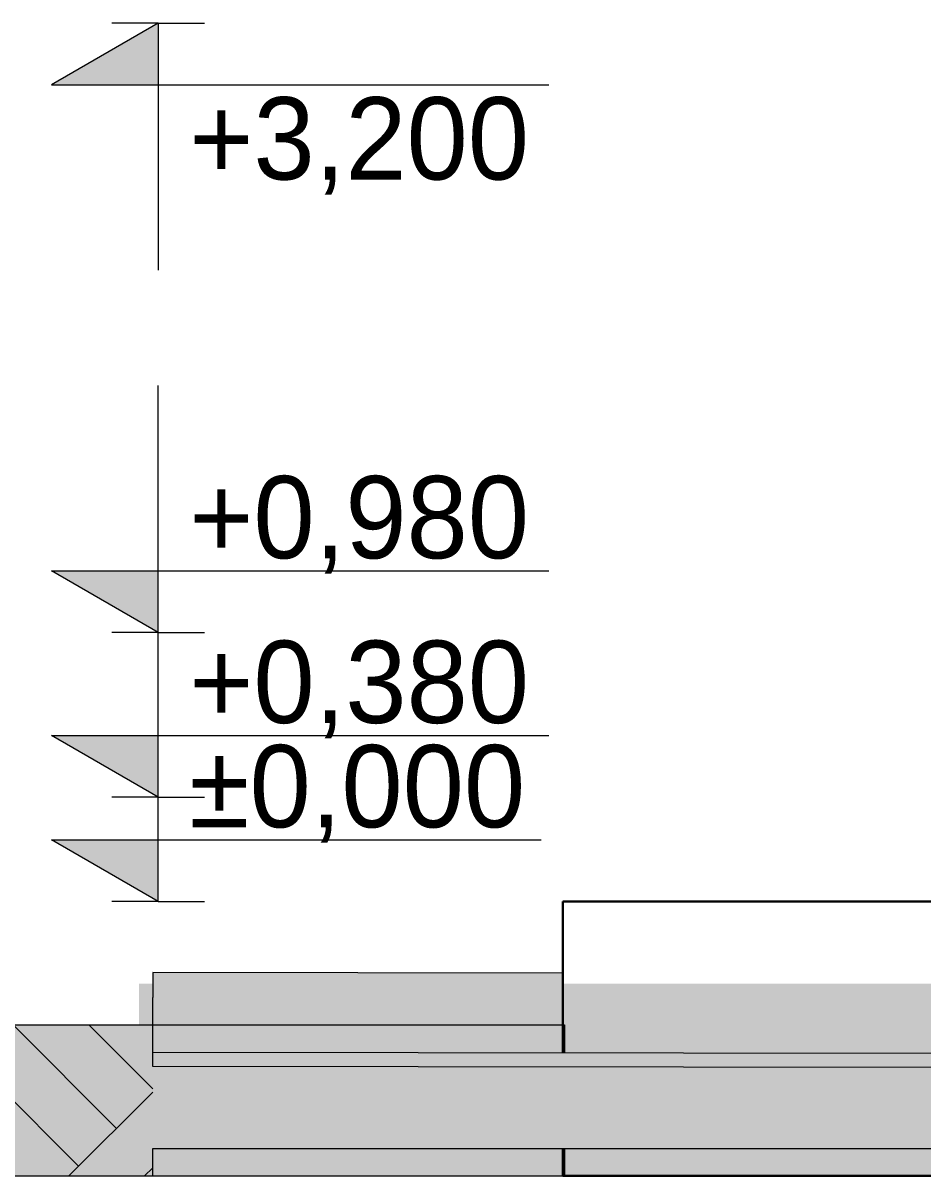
# Model space of a CAD drawing. Extents: x 433743 to 1380979, y -3599 to 36112.
# Drawn here: x 437503 to 440781, y -1000 to 3200 of the extents above; entities that cross this region are included whole.
import ezdxf

# ---------------------------------------------------------------- set-up
doc = ezdxf.new("R2010")
doc.units = 0
doc.header["$MEASUREMENT"] = 0
for name, color, linetype, lineweight in [('0_Ном_пера__1', 7, 'Continuous', 13), ('0_Ном_пера__7', 7, 'Continuous', 5), ('Стены несущие_Ном_пера__41', 7, 'Continuous', 30), ('Стены несущие_Ном_пера__7', 7, 'Continuous', 5)]:
    doc.layers.add(name, color=color, linetype=linetype, lineweight=lineweight)
doc.layers.add('0_Ном_пера__98', color=7, linetype='Continuous', lineweight=13, true_color=0x001f3e)
doc.layers.add('Стены несущие', color=7, linetype='Continuous')
doc.styles.add('СГЕНЕРИР_СТИЛЬ_1', font='')
doc.styles.get('СГЕНЕРИР_СТИЛЬ_1').set_extended_font_data('Century Gothic')
pattern_1 = [(45, (133390.85, 0), (-413.65745, 413.65745), []), (45, (133253, 137.9), (-827.315, 827.315), []), (45, (133115.1, 275.8), (-827.315, 827.315), []), (135, (132977.2, 413.66), (137.88582, 137.88582), [585, -585])]

# ---------------------------------------------------------------- blocks, each defined once
blk = doc.blocks.new('Элемент разреза_340', base_point=(133390.9, 0))
at = {"layer": 'Стены несущие_Ном_пера__7', "linetype": 'Continuous'}
blk.add_hatch(color=256, dxfattribs=at).paths.add_polyline_path([(478013.7, -900), (439475.7, -900), (439475.7, -1000), (478013.7, -1000)], flags=0)
at = {"layer": 'Стены несущие_Ном_пера__41', "linetype": 'Continuous'}
for p, q in [((439468.7, 0), (439468.7, -551.8)), ((455918.9, 0), (439468.7, 0)), ((439468.7, -900), (439468.7, -1000)), ((439468.7, -1000), (520518.9, -1000))]:
    blk.add_line(p, q, dxfattribs=at)
blk = doc.blocks.new('Элемент разреза_915', base_point=(133390.9, 0))
at = {"layer": '0_Ном_пера__7', "linetype": 'Continuous'}
h = blk.add_hatch(dxfattribs=at)
h.set_pattern_fill('Грунт', color=256, style=0, pattern_type=2)
h.set_pattern_definition(pattern_1)
h.paths.add_polyline_path([(477997.8, -650), (437975.2, -601.5), (437975.2, -900), (520518.9, -900), (520518.9, -650)], flags=0)
at = {"layer": '0_Ном_пера__1', "linetype": 'Continuous'}
for p, q in [((456218.9, -572.1), (437975.2, -550)), ((477997.8, -650), (437975.2, -601.5)), ((437975.2, -900), (520518.9, -900))]:
    blk.add_line(p, q, dxfattribs=at)
blk = doc.blocks.new('Элемент разреза_507', base_point=(133390.9, 0))
at = {"layer": '0_Ном_пера__7', "linetype": 'Continuous'}
h = blk.add_hatch(dxfattribs=at)
h.set_pattern_fill('Грунт', color=256, style=0, pattern_type=2)
h.set_pattern_definition(pattern_1)
h.paths.add_polyline_path([(435627.3, -450), (434509.4, -450), (433792.7, -450), (433792.7, -1000), (437975.2, -1000), (437975.2, -450)], flags=0)
blk.add_hatch(color=256, dxfattribs=at).paths.add_polyline_path([(437975.2, -900), (437975.2, -1000), (439475.7, -1000), (439475.7, -900)], flags=0)
at = {"layer": '0_Ном_пера__1', "linetype": 'Continuous'}
for p, q in [((433792.7, -450), (434509.4, -450)), ((433792.7, -1000), (433792.7, -450)), ((434509.4, -450), (435627.3, -450)), ((435627.3, -450), (437975.2, -450)), ((437975.2, -450), (439475.7, -450)), ((437975.2, -601.5), (437975.2, -450)), ((439475.7, -450), (439475.7, -551.8)), ((437975.2, -1000), (437975.2, -900)), ((439475.7, -900), (439475.7, -1000)), ((433792.7, -1000), (437975.2, -1000)), ((437975.2, -1000), (439468.7, -1000))]:
    blk.add_line(p, q, dxfattribs=at)
blk = doc.blocks.new('Элемент разреза_508', base_point=(133390.9, 0))
at = {"layer": '0_Ном_пера__7', "linetype": 'Continuous'}
for points in [[(437975.2, -258.6), (437975.2, -321.1), (439468.7, -336.6), (439468.7, -260.7)], [(439152.7, -446.8), (439150.6, -449.8), (439168.7, -450), (439468.7, -450), (439468.7, -446.8)]]:
    blk.add_hatch(color=256, dxfattribs=at).paths.add_polyline_path(points, flags=0)
at = {"layer": '0_Ном_пера__1', "linetype": 'Continuous'}
for p, q in [((437975.2, -258.6), (437975.2, -350)), ((439468.7, -260.7), (437975.2, -258.6)), ((437975.2, -450), (437975.2, -350))]:
    blk.add_line(p, q, dxfattribs=at)
blk = doc.blocks.new('Линейный размер_4', base_point=(437995.4, 0))
at = {"layer": '0_Ном_пера__98', "linetype": 'Continuous'}
for points in [[(437995.4, 3200), (437606.2, 2975), (437995.4, 2975)], [(437995.4, 980), (437606.2, 1205), (437995.4, 1205)], [(437995.4, 380), (437606.2, 605), (437995.4, 605)], [(437995.4, 0), (437606.2, 225), (437995.4, 225)]]:
    blk.add_hatch(color=256, dxfattribs=at).paths.add_polyline_path(points, flags=0)
for p, q in [((437995.4, 3200), (437606.2, 2975)), ((437995.4, 3200), (437826.7, 3200)), ((437995.4, 3200), (438164.2, 3200)), ((437995.4, 3200), (437995.4, 2300)), ((437606.2, 2975), (437995.4, 2975)), ((437995.4, 2975), (439418, 2975)), ((437995.4, 980), (437995.4, 1880)), ((437995.4, 380), (437995.4, 1280)), ((437995.4, 980), (437606.2, 1205)), ((437606.2, 1205), (437995.4, 1205)), ((437995.4, 1205), (439418, 1205)), ((437995.4, 980), (437826.7, 980)), ((437995.4, 980), (438164.2, 980)), ((437995.4, 0), (437995.4, 900)), ((437995.4, 380), (437606.2, 605)), ((437606.2, 605), (437995.4, 605)), ((437995.4, 605), (439418, 605)), ((437995.4, 380), (437826.7, 380)), ((437995.4, 380), (438164.2, 380)), ((437995.4, 0), (437606.2, 225)), ((437606.2, 225), (437995.4, 225)), ((437995.4, 225), (439389.8, 225)), ((437995.4, 0), (437826.7, 0)), ((437995.4, 0), (438164.2, 0))]:
    blk.add_line(p, q, dxfattribs=at)
at = {"layer": '0_Ном_пера__98', "char_height": 300, "attachment_point": 1, "style": 'СГЕНЕРИР_СТИЛЬ_1'}
for s, insert in [('{+3,200}', (438107.9, 2930)), ('{+0,980}', (438107.9, 1550)), ('{+0,380}', (438107.9, 950)), ('{±0,000}', (438107.9, 570))]:
    blk.add_mtext(s, dxfattribs=dict(at, insert=insert))

msp = doc.modelspace()

# ---------------------------------------------------------------- hatches: boundary and pattern name
at = {"layer": '0_Ном_пера__1', "linetype": 'Continuous'}
msp.add_hatch(color=256, dxfattribs=at).paths.add_polyline_path([(520468.9, -300), (437925.2, -300), (437925.2, -450), (433742.7, -450), (433742.7, -1000), (520468.9, -1000)], flags=0)

# ---------------------------------------------------------------- block references
at = {"linetype": 'Continuous'}
msp.add_blockref('Линейный размер_4', (437995.4, 0), dxfattribs=at)
for name in ['Элемент разреза_508', 'Элемент разреза_507', 'Элемент разреза_915']:
    msp.add_blockref(name, (133390.9, 0))
at = {"layer": 'Стены несущие'}
msp.add_blockref('Элемент разреза_340', (133390.9, 0), dxfattribs=at)

doc.saveas('drawing.dxf')
